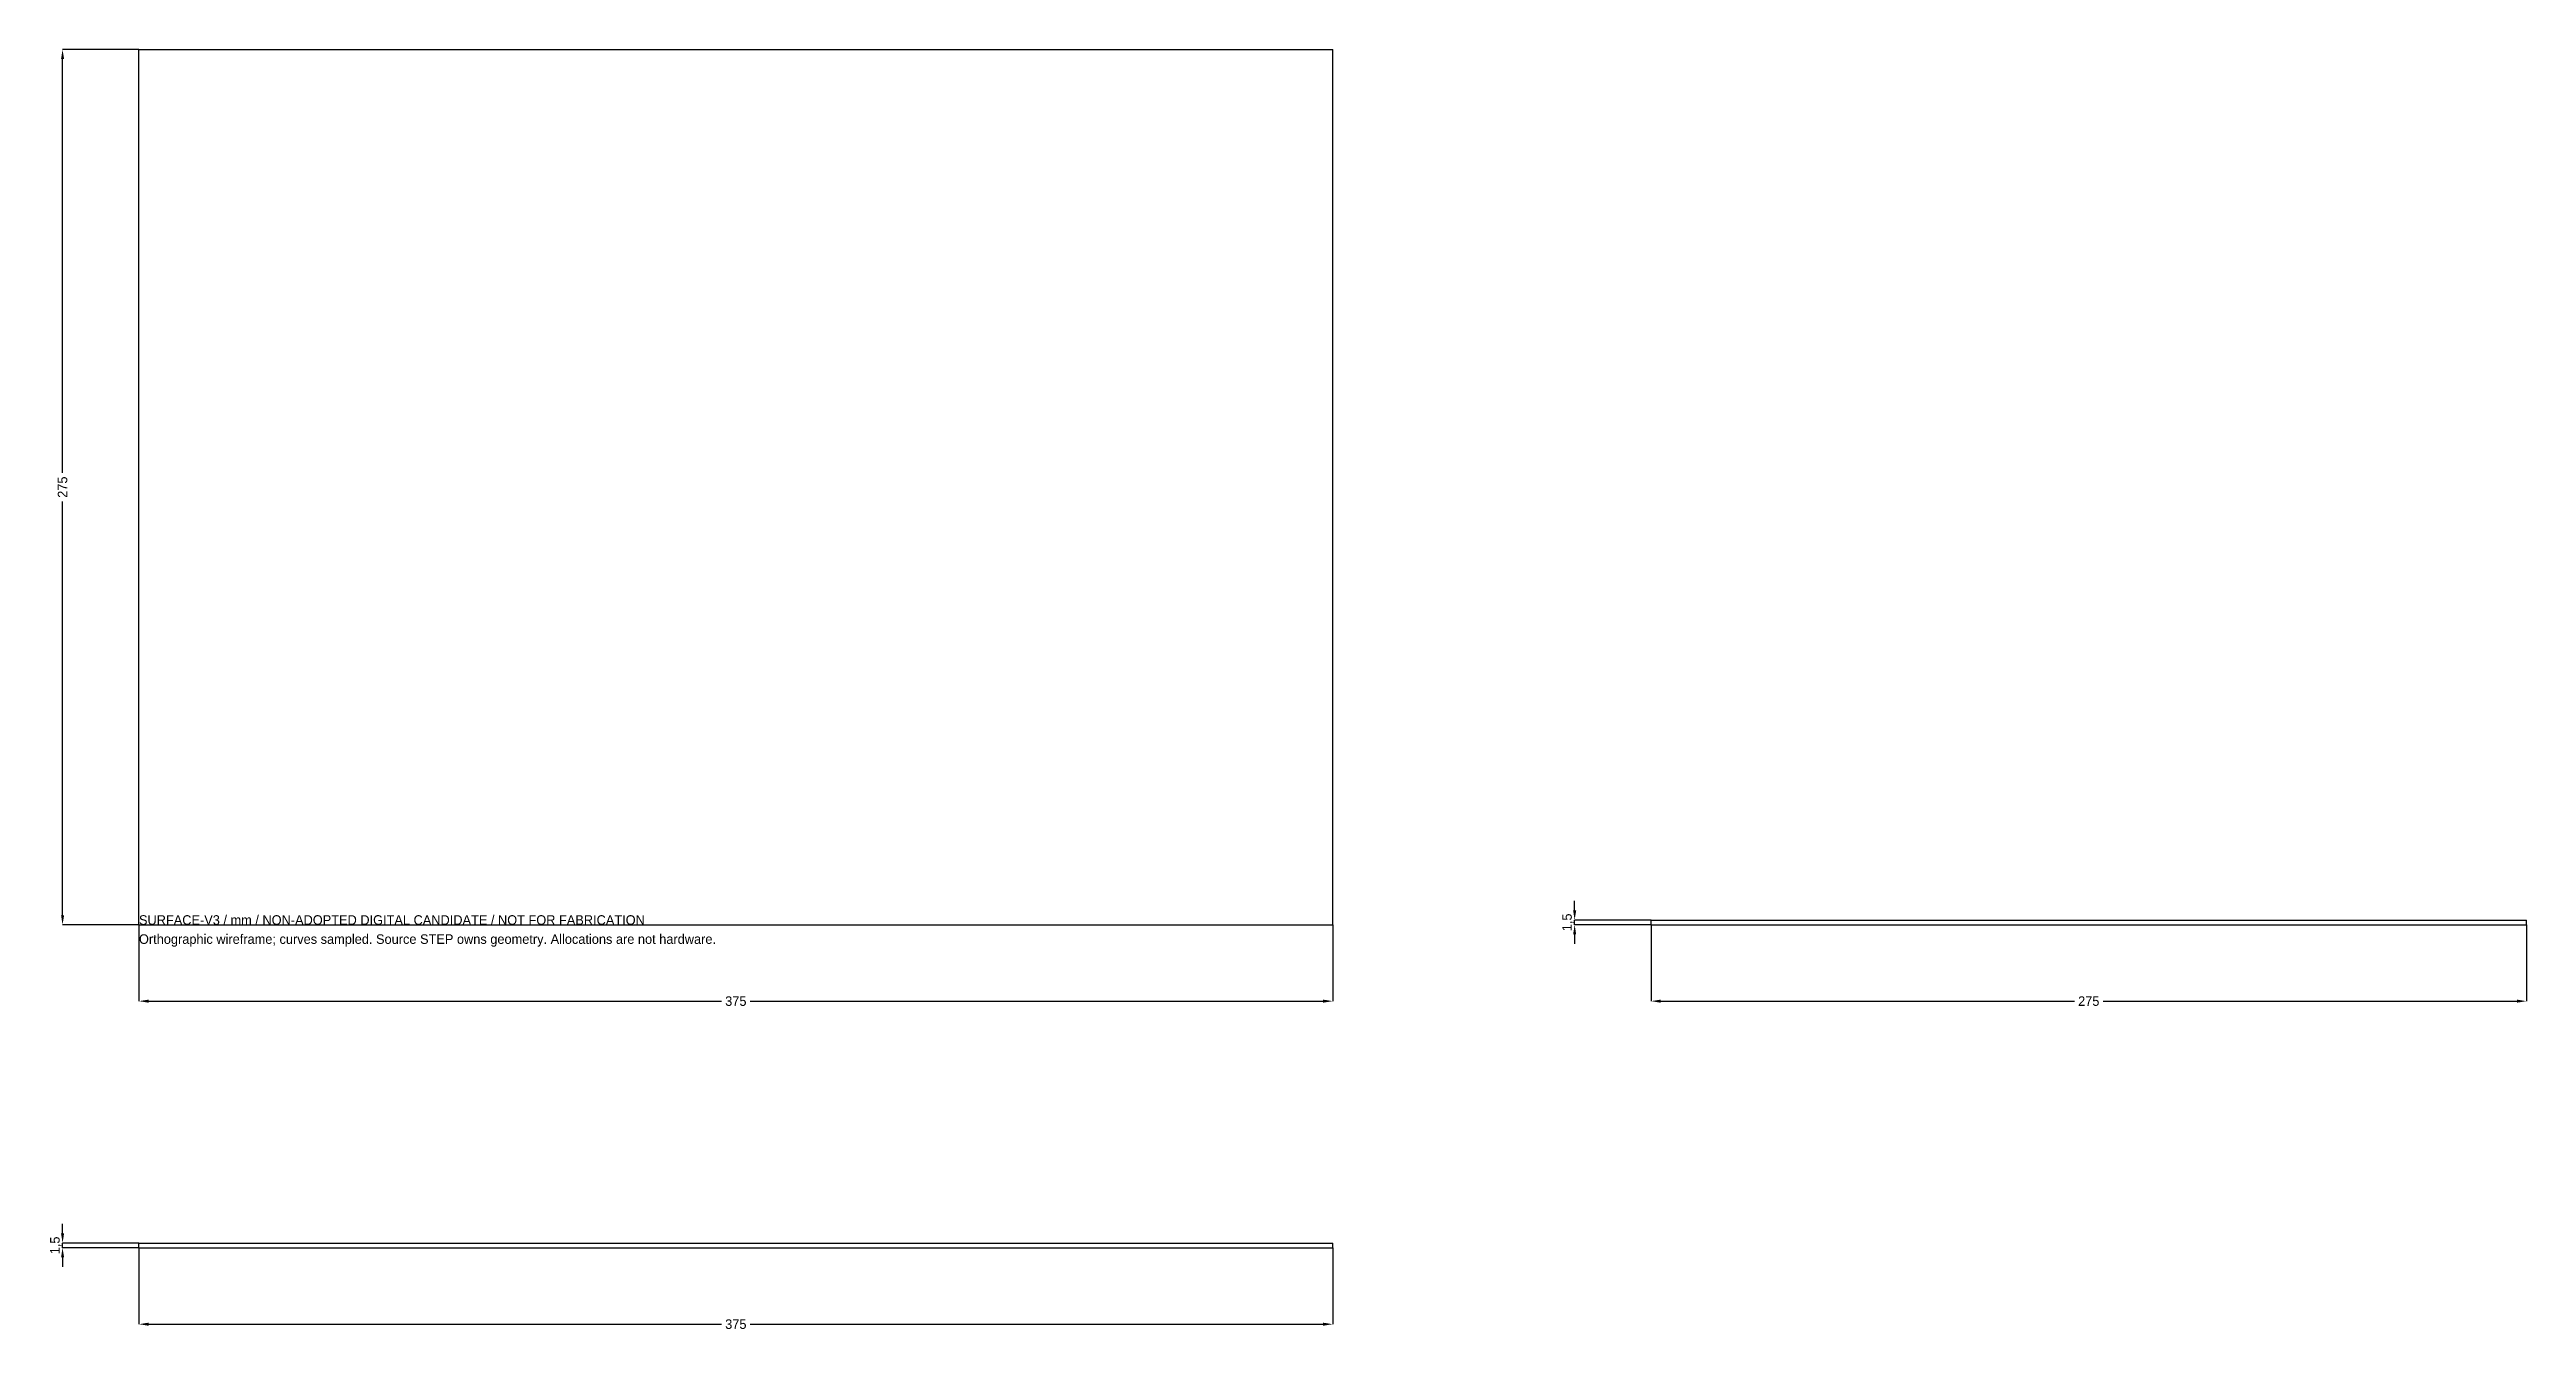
# Model space of a CAD drawing. Header units: millimetres. Extents: x -28 to 750, y -127 to 275.
import ezdxf

# ---------------------------------------------------------------- set-up
doc = ezdxf.new("R2010")
doc.units = ezdxf.units.MM
for name, color, linetype in [('DIMENSIONS', 7, 'Continuous'), ('NOTES', 7, 'Continuous'), ('XY', 7, 'Continuous'), ('XZ', 7, 'Continuous'), ('YZ', 7, 'Continuous')]:
    doc.layers.add(name, color=color, linetype=linetype)
doc.dimstyles.get("Standard").update_dxf_attribs({"dimtxt": 2.5, "dimasz": 2.5, "dimexe": 1.25, "dimexo": 0.625, "dimtad": 1, "dimcen": 2.5, "dimazin": 3, "dimtfac": 1, "dimtmove": 0, "dimatfit": 3})

# ---------------------------------------------------------------- blocks, each defined once
blk = doc.blocks.new('_CLOSEDFILLED')
at = {"color": 0, "linetype": 'BYBLOCK'}
blk.add_solid([(-1, 0.16), (0, 0), (-1, -0.16)], dxfattribs=at)
blk = doc.blocks.new('*D1')
for p, q in [((0, 0), (0, -24)), ((375, 0), (375, -24)), ((3, -24), (183, -24)), ((192, -24), (372, -24))]:
    blk.add_line(p, q)
at = {"layer": 'Defpoints'}
for p in [(0, 0), (375, 0), (0, -24)]:
    blk.add_point(p, dxfattribs=at)
at = {"layer": 'DIMENSIONS', "xscale": 3, "yscale": 3, "rotation": 180}
blk.add_blockref('_CLOSEDFILLED', (0, -24), dxfattribs=at)
at = {"layer": 'DIMENSIONS', "xscale": 3, "yscale": 3}
blk.add_blockref('_CLOSEDFILLED', (375, -24), dxfattribs=at)
at = {"layer": 'DIMENSIONS', "insert": (187.5, -24), "char_height": 3, "attachment_point": 5}
blk.add_mtext('375', dxfattribs=at)
blk = doc.blocks.new('*D2')
for p, q in [((0, 275), (-24, 275)), ((-24, 142), (-24, 272)), ((-24, 3), (-24, 133)), ((0, 0), (-24, 0))]:
    blk.add_line(p, q)
at = {"layer": 'Defpoints'}
for p in [(0, 275), (-24, 0), (0, 0)]:
    blk.add_point(p, dxfattribs=at)
at = {"layer": 'DIMENSIONS', "xscale": 3, "yscale": 3}
for p, rotation in [((-24, 275), 90), ((-24, 0), 270)]:
    blk.add_blockref('_CLOSEDFILLED', p, dxfattribs=dict(at, rotation=rotation))
at = {"layer": 'DIMENSIONS', "insert": (-24, 137.5), "char_height": 3, "attachment_point": 5, "rotation": 90}
blk.add_mtext('275', dxfattribs=at)
blk = doc.blocks.new('*D3')
for p, q in [((0, -101.5), (0, -125.5)), ((375, -101.5), (375, -125.5)), ((3, -125.5), (183, -125.5)), ((192, -125.5), (372, -125.5))]:
    blk.add_line(p, q)
at = {"layer": 'Defpoints'}
for p in [(0, -101.5), (375, -101.5), (0, -125.5)]:
    blk.add_point(p, dxfattribs=at)
at = {"layer": 'DIMENSIONS', "xscale": 3, "yscale": 3, "rotation": 180}
blk.add_blockref('_CLOSEDFILLED', (0, -125.5), dxfattribs=at)
at = {"layer": 'DIMENSIONS', "xscale": 3, "yscale": 3}
blk.add_blockref('_CLOSEDFILLED', (375, -125.5), dxfattribs=at)
at = {"layer": 'DIMENSIONS', "insert": (187.5, -125.5), "char_height": 3, "attachment_point": 5}
blk.add_mtext('375', dxfattribs=at)
blk = doc.blocks.new('*D4')
for p, q in [((-24, -97), (-24, -94)), ((0, -100), (-24, -100)), ((-24, -101.5), (-24, -100)), ((0, -101.5), (-24, -101.5)), ((-24, -104.5), (-24, -107.5))]:
    blk.add_line(p, q)
at = {"layer": 'Defpoints'}
for p in [(0, -100), (-24, -101.5), (0, -101.5)]:
    blk.add_point(p, dxfattribs=at)
at = {"layer": 'DIMENSIONS', "xscale": 3, "yscale": 3}
for p, rotation in [((-24, -100), 270), ((-24, -101.5), 90)]:
    blk.add_blockref('_CLOSEDFILLED', p, dxfattribs=dict(at, rotation=rotation))
at = {"layer": 'DIMENSIONS', "insert": (-26.125, -100.75), "char_height": 3, "attachment_point": 5, "rotation": 90}
blk.add_mtext('1,5', dxfattribs=at)
blk = doc.blocks.new('*D5')
for p, q in [((475, 0), (475, -24)), ((750, 0), (750, -24)), ((478, -24), (608, -24)), ((617, -24), (747, -24))]:
    blk.add_line(p, q)
at = {"layer": 'Defpoints'}
for p in [(475, 0), (750, 0), (475, -24)]:
    blk.add_point(p, dxfattribs=at)
at = {"layer": 'DIMENSIONS', "xscale": 3, "yscale": 3, "rotation": 180}
blk.add_blockref('_CLOSEDFILLED', (475, -24), dxfattribs=at)
at = {"layer": 'DIMENSIONS', "xscale": 3, "yscale": 3}
blk.add_blockref('_CLOSEDFILLED', (750, -24), dxfattribs=at)
at = {"layer": 'DIMENSIONS', "insert": (612.5, -24), "char_height": 3, "attachment_point": 5}
blk.add_mtext('275', dxfattribs=at)
blk = doc.blocks.new('*D6')
for p, q in [((451, 4.5), (451, 7.5)), ((475, 1.5), (451, 1.5)), ((451, 0), (451, 1.5)), ((475, 0), (451, 0)), ((451, -3), (451, -6))]:
    blk.add_line(p, q)
at = {"layer": 'Defpoints'}
for p in [(451, 0), (475, 1.5), (475, 0)]:
    blk.add_point(p, dxfattribs=at)
at = {"layer": 'DIMENSIONS', "xscale": 3, "yscale": 3}
for p, rotation in [((451, 1.5), 270), ((451, 0), 90)]:
    blk.add_blockref('_CLOSEDFILLED', p, dxfattribs=dict(at, rotation=rotation))
at = {"layer": 'DIMENSIONS', "insert": (448.875, 0.75), "char_height": 3, "attachment_point": 5, "rotation": 90}
blk.add_mtext('1,5', dxfattribs=at)

msp = doc.modelspace()

# ---------------------------------------------------------------- linework, layer by layer
at = {"layer": 'XY'}
for points in [[(0, 0), (0, 275)], [(0, 0), (0, 275)], [(0, 275), (375, 275)], [(0, 275), (375, 275)], [(375, 0), (375, 275)], [(375, 0), (375, 275)], [(0, 0), (375, 0)], [(0, 0), (375, 0)]]:
    msp.add_lwpolyline(points, dxfattribs=at)
at = {"layer": 'XZ'}
for points in [[(0, -101.5), (0, -100)], [(0, -101.5), (0, -100)], [(0, -100), (375, -100)], [(0, -100), (375, -100)], [(375, -101.5), (375, -100)], [(375, -101.5), (375, -100)], [(0, -101.5), (375, -101.5)], [(0, -101.5), (375, -101.5)]]:
    msp.add_lwpolyline(points, dxfattribs=at)
at = {"layer": 'YZ'}
for points in [[(475, 0), (475, 1.5)], [(475, 1.5), (750, 1.5)], [(475, 0), (475, 1.5)], [(475, 1.5), (750, 1.5)], [(475, 0), (750, 0)], [(475, 0), (750, 0)], [(750, 0), (750, 1.5)], [(750, 0), (750, 1.5)]]:
    msp.add_lwpolyline(points, dxfattribs=at)

# ---------------------------------------------------------------- texts
at = {"layer": 'NOTES'}
for s, p in [('SURFACE-V3 / mm / NON-ADOPTED DIGITAL CANDIDATE / NOT FOR FABRICATION', (0, 0)), ('Orthographic wireframe; curves sampled. Source STEP owns geometry. Allocations are not hardware.', (0, -6))]:
    msp.add_text(s, height=3, dxfattribs=at).set_placement(p)

# ---------------------------------------------------------------- dimensions: what is measured, and where the dimension line sits
at = {"layer": 'DIMENSIONS'}
for base, p1, p2, picture, middle in [((-24, 0), (0, 0), (0, 275), '*D2', (-24, 137.5)), ((451, 0), (475, 0), (475, 1.5), '*D6', (448.875, 0.75)), ((-24, -101.5), (0, -101.5), (0, -100), '*D4', (-26.125, -100.75))]:
    dim = msp.add_linear_dim(base=base, p1=p1, p2=p2, angle=90, dimstyle='Standard', override={"dimtxt": 3, "dimasz": 3, "dimdec": 3}, dxfattribs=at)
    dim.commit()
    dim.dimension.update_dxf_attribs({"geometry": picture, "text_midpoint": middle})
for base, p1, p2, picture, middle in [((0, -24), (0, 0), (375, 0), '*D1', (187.5, -24)), ((475, -24), (475, 0), (750, 0), '*D5', (612.5, -24)), ((0, -125.5), (0, -101.5), (375, -101.5), '*D3', (187.5, -125.5))]:
    dim = msp.add_linear_dim(base=base, p1=p1, p2=p2, dimstyle='Standard', override={"dimtxt": 3, "dimasz": 3, "dimdec": 3}, dxfattribs=at)
    dim.commit()
    dim.dimension.update_dxf_attribs({"geometry": picture, "text_midpoint": middle})

doc.saveas('drawing.dxf')
